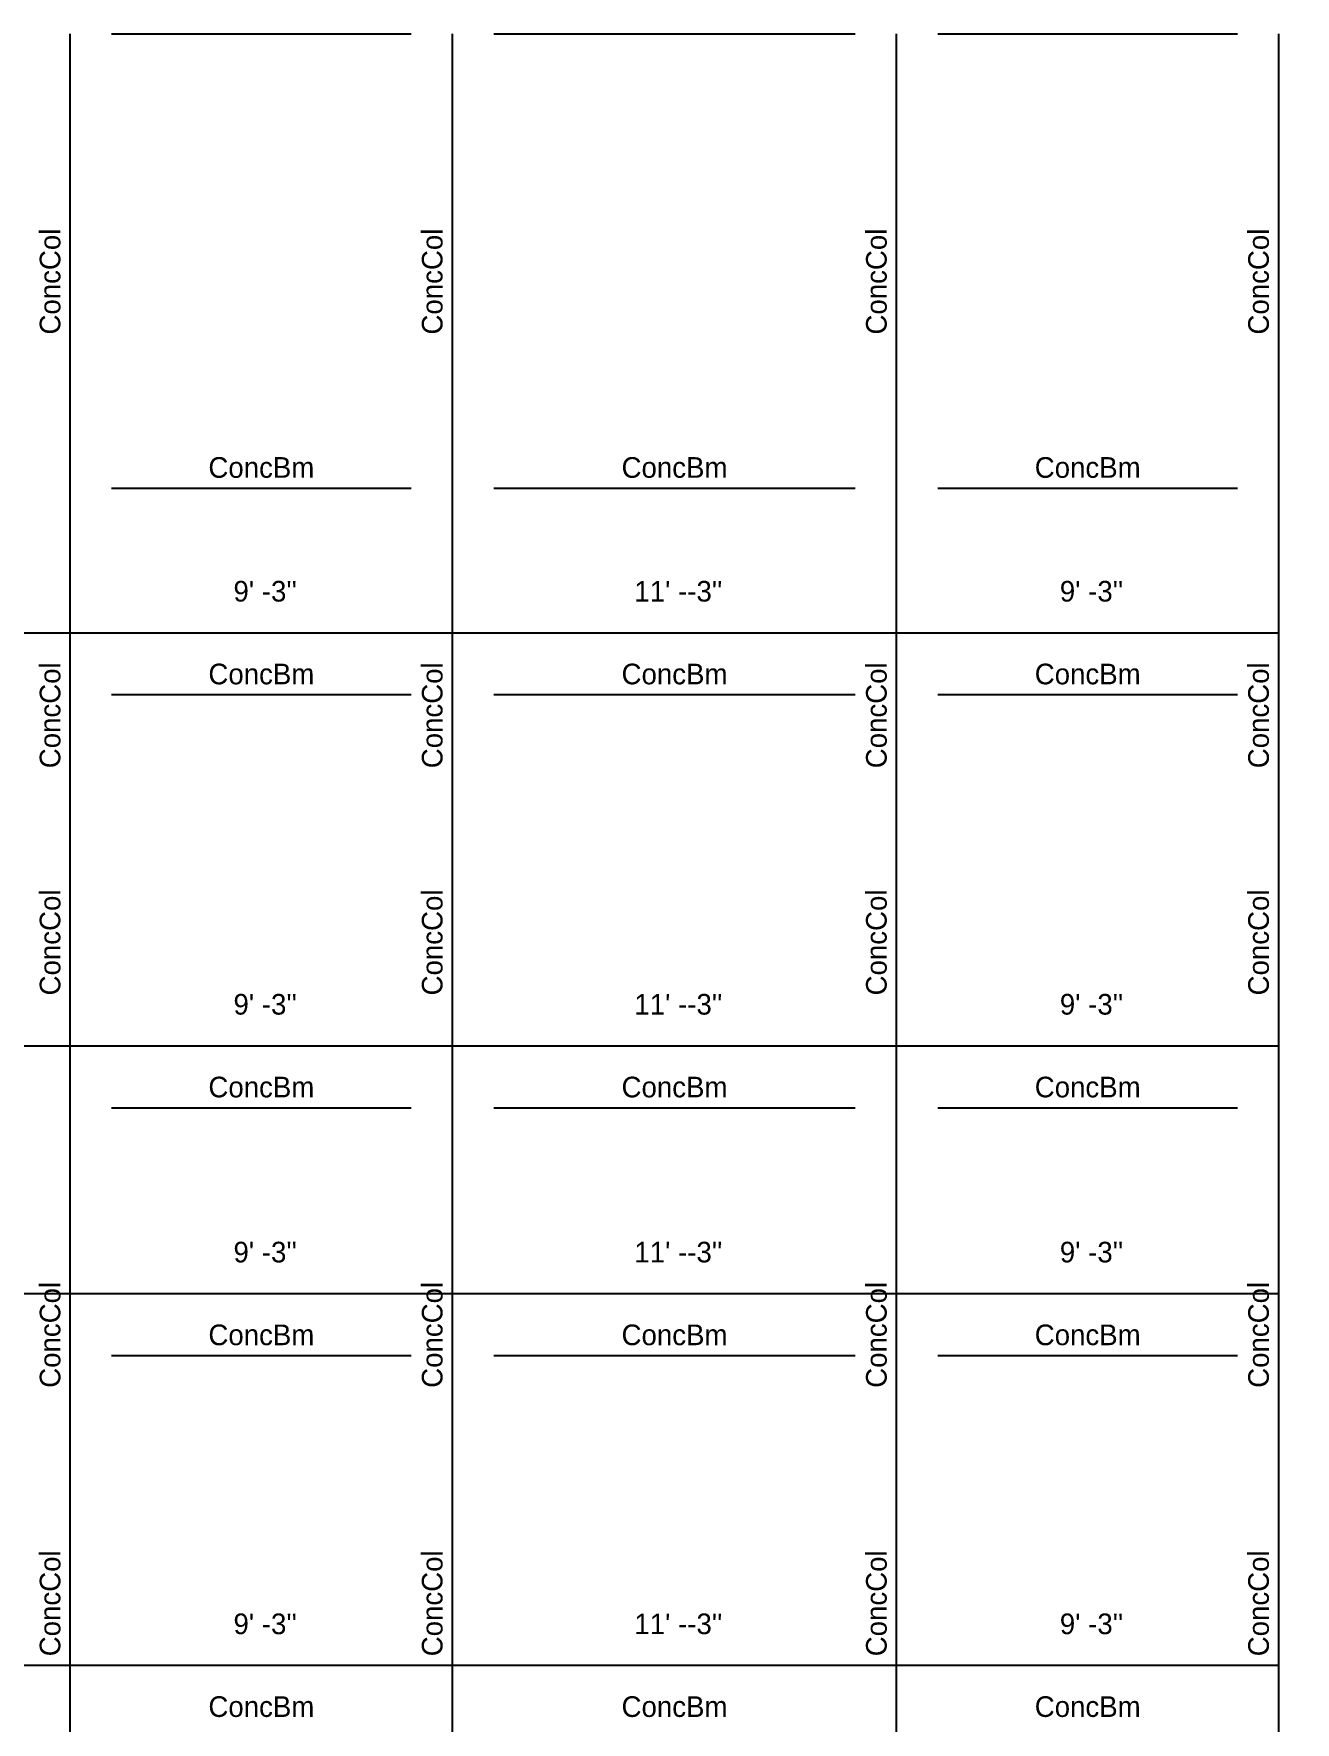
# Model space of a CAD drawing. Extents: x -38 to 2998, y -195 to 11529.
# Drawn here: x 1723.4 to 2089.8, y 1621.5 to 2112 of the extents above; entities that cross this region are included whole.
import ezdxf
from ezdxf.enums import TextEntityAlignment as Align

# ---------------------------------------------------------------- set-up
doc = ezdxf.new("R2010")
doc.units = 0
doc.header["$MEASUREMENT"] = 0
doc.layers.get('0').update_dxf_attribs({"linetype": 'CONTINUOUS'})
for name, color, linetype in [('CENTERLINES', 7, 'CONTINUOUS'), ('DIMENSIONS', 4, 'CONTINUOUS'), ('TEXT', 5, 'CONTINUOUS')]:
    doc.layers.add(name, color=color, linetype=linetype)
doc.dimstyles.get("Standard").update_dxf_attribs({"dimtxt": 0.18, "dimasz": 0.18, "dimexe": 0.18, "dimexo": 0.0625, "dimgap": 0.09, "dimtad": 0, "dimtih": 1, "dimtoh": 1, "dimdec": 4, "dimzin": 0, "dimtxsty": 'STANDARD', "dimcen": 0.09, "dimazin": 3, "dimtfac": 1, "dimtdec": 4, "dimtofl": 0, "dimtmove": 0, "dimatfit": 3, "dimtolj": 1, "dimtzin": 0})

# ---------------------------------------------------------------- blocks, each defined once
blk = doc.blocks.new('*D3481')
at = {"color": 1, "linetype": 'BYBLOCK'}
for points in [[(1516.77, 1750.77), (1515.71, 1749.71), (1508.29, 1742.29), (1507.23, 1741.23)], [(1738.77, 1750.77), (1737.71, 1749.71), (1730.29, 1742.29), (1729.23, 1741.23)]]:
    blk.add_solid(points, dxfattribs=at)
at = {"layer": 'DIMENSIONS', "color": 9, "linetype": 'BYBLOCK'}
for p, q in [((1512, 1746), (1512, 1764)), ((1734, 1746), (1734, 1764))]:
    blk.add_line(p, q, dxfattribs=at)
at = {"layer": 'DIMENSIONS', "color": 0, "linetype": 'BYBLOCK'}
blk.add_line((1512, 1746), (1734, 1746), dxfattribs=at)
at = {"layer": 'DIMENSIONS', "color": 0, "linetype": 'BYBLOCK', "insert": (1623, 1758), "char_height": 6, "attachment_point": 5}
blk.add_mtext("\\A1; 18' -6''", dxfattribs=at)
blk = doc.blocks.new('*D3482')
at = {"color": 1, "linetype": 'BYBLOCK'}
for points in [[(1738.77, 1750.77), (1737.71, 1749.71), (1730.29, 1742.29), (1729.23, 1741.23)], [(1849.77, 1750.77), (1848.71, 1749.71), (1841.29, 1742.29), (1840.23, 1741.23)]]:
    blk.add_solid(points, dxfattribs=at)
at = {"layer": 'DIMENSIONS', "color": 9, "linetype": 'BYBLOCK'}
for p, q in [((1734, 1746), (1734, 1764)), ((1845, 1746), (1845, 1764))]:
    blk.add_line(p, q, dxfattribs=at)
at = {"layer": 'DIMENSIONS', "color": 0, "linetype": 'BYBLOCK'}
blk.add_line((1734, 1746), (1845, 1746), dxfattribs=at)
at = {"layer": 'DIMENSIONS', "color": 0, "linetype": 'BYBLOCK', "insert": (1789.5, 1758), "char_height": 6, "attachment_point": 5}
blk.add_mtext("\\A1; 9' -3''", dxfattribs=at)
blk = doc.blocks.new('*D3483')
at = {"color": 1, "linetype": 'BYBLOCK'}
for points in [[(1849.77, 1750.77), (1848.71, 1749.71), (1841.29, 1742.29), (1840.23, 1741.23)], [(1978.77, 1750.77), (1977.71, 1749.71), (1970.29, 1742.29), (1969.23, 1741.23)]]:
    blk.add_solid(points, dxfattribs=at)
at = {"layer": 'DIMENSIONS', "color": 9, "linetype": 'BYBLOCK'}
for p, q in [((1845, 1746), (1845, 1764)), ((1974, 1746), (1974, 1764))]:
    blk.add_line(p, q, dxfattribs=at)
at = {"layer": 'DIMENSIONS', "color": 0, "linetype": 'BYBLOCK'}
blk.add_line((1845, 1746), (1974, 1746), dxfattribs=at)
at = {"layer": 'DIMENSIONS', "color": 0, "linetype": 'BYBLOCK', "insert": (1909.5, 1758), "char_height": 6, "attachment_point": 5}
blk.add_mtext("\\A1; 11' --3''", dxfattribs=at)
blk = doc.blocks.new('*D3484')
at = {"color": 1, "linetype": 'BYBLOCK'}
for points in [[(1978.77, 1750.77), (1977.71, 1749.71), (1970.29, 1742.29), (1969.23, 1741.23)], [(2089.77, 1750.77), (2088.71, 1749.71), (2081.29, 1742.29), (2080.23, 1741.23)]]:
    blk.add_solid(points, dxfattribs=at)
at = {"layer": 'DIMENSIONS', "color": 9, "linetype": 'BYBLOCK'}
for p, q in [((1974, 1746), (1974, 1764)), ((2085, 1746), (2085, 1764))]:
    blk.add_line(p, q, dxfattribs=at)
at = {"layer": 'DIMENSIONS', "color": 0, "linetype": 'BYBLOCK'}
blk.add_line((1974, 1746), (2085, 1746), dxfattribs=at)
at = {"layer": 'DIMENSIONS', "color": 0, "linetype": 'BYBLOCK', "insert": (2029.5, 1758), "char_height": 6, "attachment_point": 5}
blk.add_mtext("\\A1; 9' -3''", dxfattribs=at)
blk = doc.blocks.new('*D3497')
at = {"color": 1, "linetype": 'BYBLOCK'}
for points in [[(1516.77, 1942.77), (1515.71, 1941.71), (1508.29, 1934.29), (1507.23, 1933.23)], [(1738.77, 1942.77), (1737.71, 1941.71), (1730.29, 1934.29), (1729.23, 1933.23)]]:
    blk.add_solid(points, dxfattribs=at)
at = {"layer": 'DIMENSIONS', "color": 9, "linetype": 'BYBLOCK'}
for p, q in [((1512, 1938), (1512, 1956)), ((1734, 1938), (1734, 1956))]:
    blk.add_line(p, q, dxfattribs=at)
at = {"layer": 'DIMENSIONS', "color": 0, "linetype": 'BYBLOCK'}
blk.add_line((1512, 1938), (1734, 1938), dxfattribs=at)
at = {"layer": 'DIMENSIONS', "color": 0, "linetype": 'BYBLOCK', "insert": (1623, 1950), "char_height": 6, "attachment_point": 5}
blk.add_mtext("\\A1; 18' -6''", dxfattribs=at)
blk = doc.blocks.new('*D3498')
at = {"color": 1, "linetype": 'BYBLOCK'}
for points in [[(1738.77, 1942.77), (1737.71, 1941.71), (1730.29, 1934.29), (1729.23, 1933.23)], [(1849.77, 1942.77), (1848.71, 1941.71), (1841.29, 1934.29), (1840.23, 1933.23)]]:
    blk.add_solid(points, dxfattribs=at)
at = {"layer": 'DIMENSIONS', "color": 9, "linetype": 'BYBLOCK'}
for p, q in [((1734, 1938), (1734, 1956)), ((1845, 1938), (1845, 1956))]:
    blk.add_line(p, q, dxfattribs=at)
at = {"layer": 'DIMENSIONS', "color": 0, "linetype": 'BYBLOCK'}
blk.add_line((1734, 1938), (1845, 1938), dxfattribs=at)
at = {"layer": 'DIMENSIONS', "color": 0, "linetype": 'BYBLOCK', "insert": (1789.5, 1950), "char_height": 6, "attachment_point": 5}
blk.add_mtext("\\A1; 9' -3''", dxfattribs=at)
blk = doc.blocks.new('*D3499')
at = {"color": 1, "linetype": 'BYBLOCK'}
for points in [[(1849.77, 1942.77), (1848.71, 1941.71), (1841.29, 1934.29), (1840.23, 1933.23)], [(1978.77, 1942.77), (1977.71, 1941.71), (1970.29, 1934.29), (1969.23, 1933.23)]]:
    blk.add_solid(points, dxfattribs=at)
at = {"layer": 'DIMENSIONS', "color": 9, "linetype": 'BYBLOCK'}
for p, q in [((1845, 1938), (1845, 1956)), ((1974, 1938), (1974, 1956))]:
    blk.add_line(p, q, dxfattribs=at)
at = {"layer": 'DIMENSIONS', "color": 0, "linetype": 'BYBLOCK'}
blk.add_line((1845, 1938), (1974, 1938), dxfattribs=at)
at = {"layer": 'DIMENSIONS', "color": 0, "linetype": 'BYBLOCK', "insert": (1909.5, 1950), "char_height": 6, "attachment_point": 5}
blk.add_mtext("\\A1; 11' --3''", dxfattribs=at)
blk = doc.blocks.new('*D3500')
at = {"color": 1, "linetype": 'BYBLOCK'}
for points in [[(1978.77, 1942.77), (1977.71, 1941.71), (1970.29, 1934.29), (1969.23, 1933.23)], [(2089.77, 1942.77), (2088.71, 1941.71), (2081.29, 1934.29), (2080.23, 1933.23)]]:
    blk.add_solid(points, dxfattribs=at)
at = {"layer": 'DIMENSIONS', "color": 9, "linetype": 'BYBLOCK'}
for p, q in [((1974, 1938), (1974, 1956)), ((2085, 1938), (2085, 1956))]:
    blk.add_line(p, q, dxfattribs=at)
at = {"layer": 'DIMENSIONS', "color": 0, "linetype": 'BYBLOCK'}
blk.add_line((1974, 1938), (2085, 1938), dxfattribs=at)
at = {"layer": 'DIMENSIONS', "color": 0, "linetype": 'BYBLOCK', "insert": (2029.5, 1950), "char_height": 6, "attachment_point": 5}
blk.add_mtext("\\A1; 9' -3''", dxfattribs=at)
blk = doc.blocks.new('*D3951')
at = {"color": 1, "linetype": 'BYBLOCK'}
for points in [[(1516.77, 1642.77), (1515.71, 1641.71), (1508.29, 1634.29), (1507.23, 1633.23)], [(1738.77, 1642.77), (1737.71, 1641.71), (1730.29, 1634.29), (1729.23, 1633.23)]]:
    blk.add_solid(points, dxfattribs=at)
at = {"layer": 'DIMENSIONS', "color": 9, "linetype": 'BYBLOCK'}
for p, q in [((1512, 1638), (1512, 1656)), ((1734, 1638), (1734, 1656))]:
    blk.add_line(p, q, dxfattribs=at)
at = {"layer": 'DIMENSIONS', "color": 0, "linetype": 'BYBLOCK'}
blk.add_line((1512, 1638), (1734, 1638), dxfattribs=at)
at = {"layer": 'DIMENSIONS', "color": 0, "linetype": 'BYBLOCK', "insert": (1623, 1650), "char_height": 6, "attachment_point": 5}
blk.add_mtext("\\A1; 18' -6''", dxfattribs=at)
blk = doc.blocks.new('*D3952')
at = {"color": 1, "linetype": 'BYBLOCK'}
for points in [[(1738.77, 1642.77), (1737.71, 1641.71), (1730.29, 1634.29), (1729.23, 1633.23)], [(1849.77, 1642.77), (1848.71, 1641.71), (1841.29, 1634.29), (1840.23, 1633.23)]]:
    blk.add_solid(points, dxfattribs=at)
at = {"layer": 'DIMENSIONS', "color": 9, "linetype": 'BYBLOCK'}
for p, q in [((1734, 1638), (1734, 1656)), ((1845, 1638), (1845, 1656))]:
    blk.add_line(p, q, dxfattribs=at)
at = {"layer": 'DIMENSIONS', "color": 0, "linetype": 'BYBLOCK'}
blk.add_line((1734, 1638), (1845, 1638), dxfattribs=at)
at = {"layer": 'DIMENSIONS', "color": 0, "linetype": 'BYBLOCK', "insert": (1789.5, 1650), "char_height": 6, "attachment_point": 5}
blk.add_mtext("\\A1; 9' -3''", dxfattribs=at)
blk = doc.blocks.new('*D3953')
at = {"color": 1, "linetype": 'BYBLOCK'}
for points in [[(1849.77, 1642.77), (1848.71, 1641.71), (1841.29, 1634.29), (1840.23, 1633.23)], [(1978.77, 1642.77), (1977.71, 1641.71), (1970.29, 1634.29), (1969.23, 1633.23)]]:
    blk.add_solid(points, dxfattribs=at)
at = {"layer": 'DIMENSIONS', "color": 9, "linetype": 'BYBLOCK'}
for p, q in [((1845, 1638), (1845, 1656)), ((1974, 1638), (1974, 1656))]:
    blk.add_line(p, q, dxfattribs=at)
at = {"layer": 'DIMENSIONS', "color": 0, "linetype": 'BYBLOCK'}
blk.add_line((1845, 1638), (1974, 1638), dxfattribs=at)
at = {"layer": 'DIMENSIONS', "color": 0, "linetype": 'BYBLOCK', "insert": (1909.5, 1650), "char_height": 6, "attachment_point": 5}
blk.add_mtext("\\A1; 11' --3''", dxfattribs=at)
blk = doc.blocks.new('*D3954')
at = {"color": 1, "linetype": 'BYBLOCK'}
for points in [[(1978.77, 1642.77), (1977.71, 1641.71), (1970.29, 1634.29), (1969.23, 1633.23)], [(2089.77, 1642.77), (2088.71, 1641.71), (2081.29, 1634.29), (2080.23, 1633.23)]]:
    blk.add_solid(points, dxfattribs=at)
at = {"layer": 'DIMENSIONS', "color": 9, "linetype": 'BYBLOCK'}
for p, q in [((1974, 1638), (1974, 1656)), ((2085, 1638), (2085, 1656))]:
    blk.add_line(p, q, dxfattribs=at)
at = {"layer": 'DIMENSIONS', "color": 0, "linetype": 'BYBLOCK'}
blk.add_line((1974, 1638), (2085, 1638), dxfattribs=at)
at = {"layer": 'DIMENSIONS', "color": 0, "linetype": 'BYBLOCK', "insert": (2029.5, 1650), "char_height": 6, "attachment_point": 5}
blk.add_mtext("\\A1; 9' -3''", dxfattribs=at)
blk = doc.blocks.new('*D3967')
at = {"color": 1, "linetype": 'BYBLOCK'}
for points in [[(1516.77, 1822.77), (1515.71, 1821.71), (1508.29, 1814.29), (1507.23, 1813.23)], [(1738.77, 1822.77), (1737.71, 1821.71), (1730.29, 1814.29), (1729.23, 1813.23)]]:
    blk.add_solid(points, dxfattribs=at)
at = {"layer": 'DIMENSIONS', "color": 9, "linetype": 'BYBLOCK'}
for p, q in [((1512, 1818), (1512, 1836)), ((1734, 1818), (1734, 1836))]:
    blk.add_line(p, q, dxfattribs=at)
at = {"layer": 'DIMENSIONS', "color": 0, "linetype": 'BYBLOCK'}
blk.add_line((1512, 1818), (1734, 1818), dxfattribs=at)
at = {"layer": 'DIMENSIONS', "color": 0, "linetype": 'BYBLOCK', "insert": (1623, 1830), "char_height": 6, "attachment_point": 5}
blk.add_mtext("\\A1; 18' -6''", dxfattribs=at)
blk = doc.blocks.new('*D3968')
at = {"color": 1, "linetype": 'BYBLOCK'}
for points in [[(1738.77, 1822.77), (1737.71, 1821.71), (1730.29, 1814.29), (1729.23, 1813.23)], [(1849.77, 1822.77), (1848.71, 1821.71), (1841.29, 1814.29), (1840.23, 1813.23)]]:
    blk.add_solid(points, dxfattribs=at)
at = {"layer": 'DIMENSIONS', "color": 9, "linetype": 'BYBLOCK'}
for p, q in [((1734, 1818), (1734, 1836)), ((1845, 1818), (1845, 1836))]:
    blk.add_line(p, q, dxfattribs=at)
at = {"layer": 'DIMENSIONS', "color": 0, "linetype": 'BYBLOCK'}
blk.add_line((1734, 1818), (1845, 1818), dxfattribs=at)
at = {"layer": 'DIMENSIONS', "color": 0, "linetype": 'BYBLOCK', "insert": (1789.5, 1830), "char_height": 6, "attachment_point": 5}
blk.add_mtext("\\A1; 9' -3''", dxfattribs=at)
blk = doc.blocks.new('*D3969')
at = {"color": 1, "linetype": 'BYBLOCK'}
for points in [[(1849.77, 1822.77), (1848.71, 1821.71), (1841.29, 1814.29), (1840.23, 1813.23)], [(1978.77, 1822.77), (1977.71, 1821.71), (1970.29, 1814.29), (1969.23, 1813.23)]]:
    blk.add_solid(points, dxfattribs=at)
at = {"layer": 'DIMENSIONS', "color": 9, "linetype": 'BYBLOCK'}
for p, q in [((1845, 1818), (1845, 1836)), ((1974, 1818), (1974, 1836))]:
    blk.add_line(p, q, dxfattribs=at)
at = {"layer": 'DIMENSIONS', "color": 0, "linetype": 'BYBLOCK'}
blk.add_line((1845, 1818), (1974, 1818), dxfattribs=at)
at = {"layer": 'DIMENSIONS', "color": 0, "linetype": 'BYBLOCK', "insert": (1909.5, 1830), "char_height": 6, "attachment_point": 5}
blk.add_mtext("\\A1; 11' --3''", dxfattribs=at)
blk = doc.blocks.new('*D3970')
at = {"color": 1, "linetype": 'BYBLOCK'}
for points in [[(1978.77, 1822.77), (1977.71, 1821.71), (1970.29, 1814.29), (1969.23, 1813.23)], [(2089.77, 1822.77), (2088.71, 1821.71), (2081.29, 1814.29), (2080.23, 1813.23)]]:
    blk.add_solid(points, dxfattribs=at)
at = {"layer": 'DIMENSIONS', "color": 9, "linetype": 'BYBLOCK'}
for p, q in [((1974, 1818), (1974, 1836)), ((2085, 1818), (2085, 1836))]:
    blk.add_line(p, q, dxfattribs=at)
at = {"layer": 'DIMENSIONS', "color": 0, "linetype": 'BYBLOCK'}
blk.add_line((1974, 1818), (2085, 1818), dxfattribs=at)
at = {"layer": 'DIMENSIONS', "color": 0, "linetype": 'BYBLOCK', "insert": (2029.5, 1830), "char_height": 6, "attachment_point": 5}
blk.add_mtext("\\A1; 9' -3''", dxfattribs=at)
blk = doc.blocks.new('*D4421')
at = {"color": 1, "linetype": 'BYBLOCK'}
for points in [[(1516.77, 1642.77), (1515.71, 1641.71), (1508.29, 1634.29), (1507.23, 1633.23)], [(1738.77, 1642.77), (1737.71, 1641.71), (1730.29, 1634.29), (1729.23, 1633.23)]]:
    blk.add_solid(points, dxfattribs=at)
at = {"layer": 'DIMENSIONS', "color": 9, "linetype": 'BYBLOCK'}
for p, q in [((1512, 1638), (1512, 1656)), ((1734, 1638), (1734, 1656))]:
    blk.add_line(p, q, dxfattribs=at)
at = {"layer": 'DIMENSIONS', "color": 0, "linetype": 'BYBLOCK'}
blk.add_line((1512, 1638), (1734, 1638), dxfattribs=at)
at = {"layer": 'DIMENSIONS', "color": 0, "linetype": 'BYBLOCK', "insert": (1623, 1650), "char_height": 6, "attachment_point": 5}
blk.add_mtext("\\A1; 18' -6''", dxfattribs=at)
blk = doc.blocks.new('*D4422')
at = {"color": 1, "linetype": 'BYBLOCK'}
for points in [[(1738.77, 1642.77), (1737.71, 1641.71), (1730.29, 1634.29), (1729.23, 1633.23)], [(1849.77, 1642.77), (1848.71, 1641.71), (1841.29, 1634.29), (1840.23, 1633.23)]]:
    blk.add_solid(points, dxfattribs=at)
at = {"layer": 'DIMENSIONS', "color": 9, "linetype": 'BYBLOCK'}
for p, q in [((1734, 1638), (1734, 1656)), ((1845, 1638), (1845, 1656))]:
    blk.add_line(p, q, dxfattribs=at)
at = {"layer": 'DIMENSIONS', "color": 0, "linetype": 'BYBLOCK'}
blk.add_line((1734, 1638), (1845, 1638), dxfattribs=at)
at = {"layer": 'DIMENSIONS', "color": 0, "linetype": 'BYBLOCK', "insert": (1789.5, 1650), "char_height": 6, "attachment_point": 5}
blk.add_mtext("\\A1; 9' -3''", dxfattribs=at)
blk = doc.blocks.new('*D4423')
at = {"color": 1, "linetype": 'BYBLOCK'}
for points in [[(1849.77, 1642.77), (1848.71, 1641.71), (1841.29, 1634.29), (1840.23, 1633.23)], [(1978.77, 1642.77), (1977.71, 1641.71), (1970.29, 1634.29), (1969.23, 1633.23)]]:
    blk.add_solid(points, dxfattribs=at)
at = {"layer": 'DIMENSIONS', "color": 9, "linetype": 'BYBLOCK'}
for p, q in [((1845, 1638), (1845, 1656)), ((1974, 1638), (1974, 1656))]:
    blk.add_line(p, q, dxfattribs=at)
at = {"layer": 'DIMENSIONS', "color": 0, "linetype": 'BYBLOCK'}
blk.add_line((1845, 1638), (1974, 1638), dxfattribs=at)
at = {"layer": 'DIMENSIONS', "color": 0, "linetype": 'BYBLOCK', "insert": (1909.5, 1650), "char_height": 6, "attachment_point": 5}
blk.add_mtext("\\A1; 11' --3''", dxfattribs=at)
blk = doc.blocks.new('*D4424')
at = {"color": 1, "linetype": 'BYBLOCK'}
for points in [[(1978.77, 1642.77), (1977.71, 1641.71), (1970.29, 1634.29), (1969.23, 1633.23)], [(2089.77, 1642.77), (2088.71, 1641.71), (2081.29, 1634.29), (2080.23, 1633.23)]]:
    blk.add_solid(points, dxfattribs=at)
at = {"layer": 'DIMENSIONS', "color": 9, "linetype": 'BYBLOCK'}
for p, q in [((1974, 1638), (1974, 1656)), ((2085, 1638), (2085, 1656))]:
    blk.add_line(p, q, dxfattribs=at)
at = {"layer": 'DIMENSIONS', "color": 0, "linetype": 'BYBLOCK'}
blk.add_line((1974, 1638), (2085, 1638), dxfattribs=at)
at = {"layer": 'DIMENSIONS', "color": 0, "linetype": 'BYBLOCK', "insert": (2029.5, 1650), "char_height": 6, "attachment_point": 5}
blk.add_mtext("\\A1; 9' -3''", dxfattribs=at)
blk = doc.blocks.new('*D4437')
at = {"color": 1, "linetype": 'BYBLOCK'}
for points in [[(1516.77, 1822.77), (1515.71, 1821.71), (1508.29, 1814.29), (1507.23, 1813.23)], [(1738.77, 1822.77), (1737.71, 1821.71), (1730.29, 1814.29), (1729.23, 1813.23)]]:
    blk.add_solid(points, dxfattribs=at)
at = {"layer": 'DIMENSIONS', "color": 9, "linetype": 'BYBLOCK'}
for p, q in [((1512, 1818), (1512, 1836)), ((1734, 1818), (1734, 1836))]:
    blk.add_line(p, q, dxfattribs=at)
at = {"layer": 'DIMENSIONS', "color": 0, "linetype": 'BYBLOCK'}
blk.add_line((1512, 1818), (1734, 1818), dxfattribs=at)
at = {"layer": 'DIMENSIONS', "color": 0, "linetype": 'BYBLOCK', "insert": (1623, 1830), "char_height": 6, "attachment_point": 5}
blk.add_mtext("\\A1; 18' -6''", dxfattribs=at)
blk = doc.blocks.new('*D4438')
at = {"color": 1, "linetype": 'BYBLOCK'}
for points in [[(1738.77, 1822.77), (1737.71, 1821.71), (1730.29, 1814.29), (1729.23, 1813.23)], [(1849.77, 1822.77), (1848.71, 1821.71), (1841.29, 1814.29), (1840.23, 1813.23)]]:
    blk.add_solid(points, dxfattribs=at)
at = {"layer": 'DIMENSIONS', "color": 9, "linetype": 'BYBLOCK'}
for p, q in [((1734, 1818), (1734, 1836)), ((1845, 1818), (1845, 1836))]:
    blk.add_line(p, q, dxfattribs=at)
at = {"layer": 'DIMENSIONS', "color": 0, "linetype": 'BYBLOCK'}
blk.add_line((1734, 1818), (1845, 1818), dxfattribs=at)
at = {"layer": 'DIMENSIONS', "color": 0, "linetype": 'BYBLOCK', "insert": (1789.5, 1830), "char_height": 6, "attachment_point": 5}
blk.add_mtext("\\A1; 9' -3''", dxfattribs=at)
blk = doc.blocks.new('*D4439')
at = {"color": 1, "linetype": 'BYBLOCK'}
for points in [[(1849.77, 1822.77), (1848.71, 1821.71), (1841.29, 1814.29), (1840.23, 1813.23)], [(1978.77, 1822.77), (1977.71, 1821.71), (1970.29, 1814.29), (1969.23, 1813.23)]]:
    blk.add_solid(points, dxfattribs=at)
at = {"layer": 'DIMENSIONS', "color": 9, "linetype": 'BYBLOCK'}
for p, q in [((1845, 1818), (1845, 1836)), ((1974, 1818), (1974, 1836))]:
    blk.add_line(p, q, dxfattribs=at)
at = {"layer": 'DIMENSIONS', "color": 0, "linetype": 'BYBLOCK'}
blk.add_line((1845, 1818), (1974, 1818), dxfattribs=at)
at = {"layer": 'DIMENSIONS', "color": 0, "linetype": 'BYBLOCK', "insert": (1909.5, 1830), "char_height": 6, "attachment_point": 5}
blk.add_mtext("\\A1; 11' --3''", dxfattribs=at)
blk = doc.blocks.new('*D4440')
at = {"color": 1, "linetype": 'BYBLOCK'}
for points in [[(1978.77, 1822.77), (1977.71, 1821.71), (1970.29, 1814.29), (1969.23, 1813.23)], [(2089.77, 1822.77), (2088.71, 1821.71), (2081.29, 1814.29), (2080.23, 1813.23)]]:
    blk.add_solid(points, dxfattribs=at)
at = {"layer": 'DIMENSIONS', "color": 9, "linetype": 'BYBLOCK'}
for p, q in [((1974, 1818), (1974, 1836)), ((2085, 1818), (2085, 1836))]:
    blk.add_line(p, q, dxfattribs=at)
at = {"layer": 'DIMENSIONS', "color": 0, "linetype": 'BYBLOCK'}
blk.add_line((1974, 1818), (2085, 1818), dxfattribs=at)
at = {"layer": 'DIMENSIONS', "color": 0, "linetype": 'BYBLOCK', "insert": (2029.5, 1830), "char_height": 6, "attachment_point": 5}
blk.add_mtext("\\A1; 9' -3''", dxfattribs=at)
blk = doc.blocks.new('*D4891')
at = {"color": 1, "linetype": 'BYBLOCK'}
for points in [[(1516.77, 1642.77), (1515.71, 1641.71), (1508.29, 1634.29), (1507.23, 1633.23)], [(1738.77, 1642.77), (1737.71, 1641.71), (1730.29, 1634.29), (1729.23, 1633.23)]]:
    blk.add_solid(points, dxfattribs=at)
at = {"layer": 'DIMENSIONS', "color": 9, "linetype": 'BYBLOCK'}
for p, q in [((1512, 1638), (1512, 1656)), ((1734, 1638), (1734, 1656))]:
    blk.add_line(p, q, dxfattribs=at)
at = {"layer": 'DIMENSIONS', "color": 0, "linetype": 'BYBLOCK'}
blk.add_line((1512, 1638), (1734, 1638), dxfattribs=at)
at = {"layer": 'DIMENSIONS', "color": 0, "linetype": 'BYBLOCK', "insert": (1623, 1650), "char_height": 6, "attachment_point": 5}
blk.add_mtext("\\A1; 18' -6''", dxfattribs=at)
blk = doc.blocks.new('*D4892')
at = {"color": 1, "linetype": 'BYBLOCK'}
for points in [[(1738.77, 1642.77), (1737.71, 1641.71), (1730.29, 1634.29), (1729.23, 1633.23)], [(1849.77, 1642.77), (1848.71, 1641.71), (1841.29, 1634.29), (1840.23, 1633.23)]]:
    blk.add_solid(points, dxfattribs=at)
at = {"layer": 'DIMENSIONS', "color": 9, "linetype": 'BYBLOCK'}
for p, q in [((1734, 1638), (1734, 1656)), ((1845, 1638), (1845, 1656))]:
    blk.add_line(p, q, dxfattribs=at)
at = {"layer": 'DIMENSIONS', "color": 0, "linetype": 'BYBLOCK'}
blk.add_line((1734, 1638), (1845, 1638), dxfattribs=at)
at = {"layer": 'DIMENSIONS', "color": 0, "linetype": 'BYBLOCK', "insert": (1789.5, 1650), "char_height": 6, "attachment_point": 5}
blk.add_mtext("\\A1; 9' -3''", dxfattribs=at)
blk = doc.blocks.new('*D4893')
at = {"color": 1, "linetype": 'BYBLOCK'}
for points in [[(1849.77, 1642.77), (1848.71, 1641.71), (1841.29, 1634.29), (1840.23, 1633.23)], [(1978.77, 1642.77), (1977.71, 1641.71), (1970.29, 1634.29), (1969.23, 1633.23)]]:
    blk.add_solid(points, dxfattribs=at)
at = {"layer": 'DIMENSIONS', "color": 9, "linetype": 'BYBLOCK'}
for p, q in [((1845, 1638), (1845, 1656)), ((1974, 1638), (1974, 1656))]:
    blk.add_line(p, q, dxfattribs=at)
at = {"layer": 'DIMENSIONS', "color": 0, "linetype": 'BYBLOCK'}
blk.add_line((1845, 1638), (1974, 1638), dxfattribs=at)
at = {"layer": 'DIMENSIONS', "color": 0, "linetype": 'BYBLOCK', "insert": (1909.5, 1650), "char_height": 6, "attachment_point": 5}
blk.add_mtext("\\A1; 11' --3''", dxfattribs=at)
blk = doc.blocks.new('*D4894')
at = {"color": 1, "linetype": 'BYBLOCK'}
for points in [[(1978.77, 1642.77), (1977.71, 1641.71), (1970.29, 1634.29), (1969.23, 1633.23)], [(2089.77, 1642.77), (2088.71, 1641.71), (2081.29, 1634.29), (2080.23, 1633.23)]]:
    blk.add_solid(points, dxfattribs=at)
at = {"layer": 'DIMENSIONS', "color": 9, "linetype": 'BYBLOCK'}
for p, q in [((1974, 1638), (1974, 1656)), ((2085, 1638), (2085, 1656))]:
    blk.add_line(p, q, dxfattribs=at)
at = {"layer": 'DIMENSIONS', "color": 0, "linetype": 'BYBLOCK'}
blk.add_line((1974, 1638), (2085, 1638), dxfattribs=at)
at = {"layer": 'DIMENSIONS', "color": 0, "linetype": 'BYBLOCK', "insert": (2029.5, 1650), "char_height": 6, "attachment_point": 5}
blk.add_mtext("\\A1; 9' -3''", dxfattribs=at)
blk = doc.blocks.new('*D4907')
at = {"color": 1, "linetype": 'BYBLOCK'}
for points in [[(1516.77, 1822.77), (1515.71, 1821.71), (1508.29, 1814.29), (1507.23, 1813.23)], [(1738.77, 1822.77), (1737.71, 1821.71), (1730.29, 1814.29), (1729.23, 1813.23)]]:
    blk.add_solid(points, dxfattribs=at)
at = {"layer": 'DIMENSIONS', "color": 9, "linetype": 'BYBLOCK'}
for p, q in [((1512, 1818), (1512, 1836)), ((1734, 1818), (1734, 1836))]:
    blk.add_line(p, q, dxfattribs=at)
at = {"layer": 'DIMENSIONS', "color": 0, "linetype": 'BYBLOCK'}
blk.add_line((1512, 1818), (1734, 1818), dxfattribs=at)
at = {"layer": 'DIMENSIONS', "color": 0, "linetype": 'BYBLOCK', "insert": (1623, 1830), "char_height": 6, "attachment_point": 5}
blk.add_mtext("\\A1; 18' -6''", dxfattribs=at)
blk = doc.blocks.new('*D4908')
at = {"color": 1, "linetype": 'BYBLOCK'}
for points in [[(1738.77, 1822.77), (1737.71, 1821.71), (1730.29, 1814.29), (1729.23, 1813.23)], [(1849.77, 1822.77), (1848.71, 1821.71), (1841.29, 1814.29), (1840.23, 1813.23)]]:
    blk.add_solid(points, dxfattribs=at)
at = {"layer": 'DIMENSIONS', "color": 9, "linetype": 'BYBLOCK'}
for p, q in [((1734, 1818), (1734, 1836)), ((1845, 1818), (1845, 1836))]:
    blk.add_line(p, q, dxfattribs=at)
at = {"layer": 'DIMENSIONS', "color": 0, "linetype": 'BYBLOCK'}
blk.add_line((1734, 1818), (1845, 1818), dxfattribs=at)
at = {"layer": 'DIMENSIONS', "color": 0, "linetype": 'BYBLOCK', "insert": (1789.5, 1830), "char_height": 6, "attachment_point": 5}
blk.add_mtext("\\A1; 9' -3''", dxfattribs=at)
blk = doc.blocks.new('*D4909')
at = {"color": 1, "linetype": 'BYBLOCK'}
for points in [[(1849.77, 1822.77), (1848.71, 1821.71), (1841.29, 1814.29), (1840.23, 1813.23)], [(1978.77, 1822.77), (1977.71, 1821.71), (1970.29, 1814.29), (1969.23, 1813.23)]]:
    blk.add_solid(points, dxfattribs=at)
at = {"layer": 'DIMENSIONS', "color": 9, "linetype": 'BYBLOCK'}
for p, q in [((1845, 1818), (1845, 1836)), ((1974, 1818), (1974, 1836))]:
    blk.add_line(p, q, dxfattribs=at)
at = {"layer": 'DIMENSIONS', "color": 0, "linetype": 'BYBLOCK'}
blk.add_line((1845, 1818), (1974, 1818), dxfattribs=at)
at = {"layer": 'DIMENSIONS', "color": 0, "linetype": 'BYBLOCK', "insert": (1909.5, 1830), "char_height": 6, "attachment_point": 5}
blk.add_mtext("\\A1; 11' --3''", dxfattribs=at)
blk = doc.blocks.new('*D4910')
at = {"color": 1, "linetype": 'BYBLOCK'}
for points in [[(1978.77, 1822.77), (1977.71, 1821.71), (1970.29, 1814.29), (1969.23, 1813.23)], [(2089.77, 1822.77), (2088.71, 1821.71), (2081.29, 1814.29), (2080.23, 1813.23)]]:
    blk.add_solid(points, dxfattribs=at)
at = {"layer": 'DIMENSIONS', "color": 9, "linetype": 'BYBLOCK'}
for p, q in [((1974, 1818), (1974, 1836)), ((2085, 1818), (2085, 1836))]:
    blk.add_line(p, q, dxfattribs=at)
at = {"layer": 'DIMENSIONS', "color": 0, "linetype": 'BYBLOCK'}
blk.add_line((1974, 1818), (2085, 1818), dxfattribs=at)
at = {"layer": 'DIMENSIONS', "color": 0, "linetype": 'BYBLOCK', "insert": (2029.5, 1830), "char_height": 6, "attachment_point": 5}
blk.add_mtext("\\A1; 9' -3''", dxfattribs=at)

msp = doc.modelspace()

# ---------------------------------------------------------------- linework, layer by layer
at = {"layer": 'CENTERLINES', "color": 0, "linetype": 'CONTINUOUS'}
for p, q in [((1734, 1968), (1734, 2112)), ((1746, 2112), (1833, 2112)), ((1845, 1968), (1845, 2112)), ((1857, 2112), (1962, 2112)), ((1974, 1968), (1974, 2112)), ((1986, 2112), (2073, 2112)), ((2085, 1968), (2085, 2112)), ((1734, 1848), (1734, 1980)), ((1734, 1848), (1734, 1980)), ((1734, 1848), (1734, 1980)), ((1746, 1980), (1833, 1980)), ((1746, 1980), (1833, 1980)), ((1746, 1980), (1833, 1980)), ((1845, 1848), (1845, 1980)), ((1845, 1848), (1845, 1980)), ((1845, 1848), (1845, 1980)), ((1857, 1980), (1962, 1980)), ((1857, 1980), (1962, 1980)), ((1857, 1980), (1962, 1980)), ((1974, 1848), (1974, 1980)), ((1974, 1848), (1974, 1980)), ((1974, 1848), (1974, 1980)), ((1986, 1980), (2073, 1980)), ((1986, 1980), (2073, 1980)), ((1986, 1980), (2073, 1980)), ((2085, 1848), (2085, 1980)), ((2085, 1848), (2085, 1980)), ((2085, 1848), (2085, 1980)), ((1734, 1776), (1734, 1920)), ((1746, 1920), (1833, 1920)), ((1845, 1776), (1845, 1920)), ((1857, 1920), (1962, 1920)), ((1974, 1776), (1974, 1920)), ((1986, 1920), (2073, 1920)), ((2085, 1776), (2085, 1920)), ((1734, 1668), (1734, 1800)), ((1734, 1668), (1734, 1800)), ((1734, 1668), (1734, 1800)), ((1746, 1800), (1833, 1800)), ((1746, 1800), (1833, 1800)), ((1746, 1800), (1833, 1800)), ((1845, 1668), (1845, 1800)), ((1845, 1668), (1845, 1800)), ((1845, 1668), (1845, 1800)), ((1857, 1800), (1962, 1800)), ((1857, 1800), (1962, 1800)), ((1857, 1800), (1962, 1800)), ((1974, 1668), (1974, 1800)), ((1974, 1668), (1974, 1800)), ((1974, 1668), (1974, 1800)), ((1986, 1800), (2073, 1800)), ((1986, 1800), (2073, 1800)), ((1986, 1800), (2073, 1800)), ((2085, 1668), (2085, 1800)), ((2085, 1668), (2085, 1800)), ((2085, 1668), (2085, 1800)), ((1734, 1584), (1734, 1728)), ((1746, 1728), (1833, 1728)), ((1845, 1584), (1845, 1728)), ((1857, 1728), (1962, 1728)), ((1974, 1584), (1974, 1728)), ((1986, 1728), (2073, 1728)), ((2085, 1584), (2085, 1728))]:
    msp.add_line(p, q, dxfattribs=at)

# ---------------------------------------------------------------- texts
at = {"layer": 'TEXT', "color": 0}
for p in [(1728, 2040), (1839, 2040), (1968, 2040), (2079, 2040), (1728, 1914), (1728, 1914), (1728, 1914), (1839, 1914), (1839, 1914), (1839, 1914), (1968, 1914), (1968, 1914), (1968, 1914), (2079, 1914), (2079, 1914), (2079, 1914), (1728, 1848), (1839, 1848), (1968, 1848), (2079, 1848), (1728, 1734), (1728, 1734), (1728, 1734), (1839, 1734), (1839, 1734), (1839, 1734), (1968, 1734), (1968, 1734), (1968, 1734), (2079, 1734), (2079, 1734), (2079, 1734), (1728, 1656), (1839, 1656), (1968, 1656), (2079, 1656)]:
    msp.add_text('ConcCol', height=6, rotation=90, dxfattribs=at).set_placement(p, align=Align.MIDDLE)
for p in [(1789.5, 1986), (1789.5, 1986), (1789.5, 1986), (1909.5, 1986), (1909.5, 1986), (1909.5, 1986), (2029.5, 1986), (2029.5, 1986), (2029.5, 1986), (1789.5, 1926), (1909.5, 1926), (2029.5, 1926), (1789.5, 1806), (1789.5, 1806), (1789.5, 1806), (1909.5, 1806), (1909.5, 1806), (1909.5, 1806), (2029.5, 1806), (2029.5, 1806), (2029.5, 1806), (1789.5, 1734), (1909.5, 1734), (2029.5, 1734), (1789.5, 1626), (1789.5, 1626), (1789.5, 1626), (1909.5, 1626), (1909.5, 1626), (1909.5, 1626), (2029.5, 1626), (2029.5, 1626), (2029.5, 1626)]:
    msp.add_text('ConcBm', height=6, dxfattribs=at).set_placement(p, align=Align.MIDDLE)

# ---------------------------------------------------------------- dimensions: what is measured, and where the dimension line sits
at = {"layer": 'DIMENSIONS'}
for base, p1, p2, picture, middle in [((1734, 1938), (1512, 1926), (1734, 1926), '*D3497', (1623, 1926)), ((1845, 1938), (1734, 1926), (1845, 1926), '*D3498', (1789.5, 1926)), ((1974, 1938), (1845, 1926), (1974, 1926), '*D3499', (1909.5, 1926)), ((2085, 1938), (1974, 1926), (2085, 1926), '*D3500', (2029.5, 1926)), ((1734, 1818), (1512, 1806), (1734, 1806), '*D3967', (1623, 1806)), ((1734, 1818), (1512, 1806), (1734, 1806), '*D4437', (1623, 1806)), ((1734, 1818), (1512, 1806), (1734, 1806), '*D4907', (1623, 1806)), ((1845, 1818), (1734, 1806), (1845, 1806), '*D3968', (1789.5, 1806)), ((1845, 1818), (1734, 1806), (1845, 1806), '*D4438', (1789.5, 1806)), ((1845, 1818), (1734, 1806), (1845, 1806), '*D4908', (1789.5, 1806)), ((1974, 1818), (1845, 1806), (1974, 1806), '*D3969', (1909.5, 1806)), ((1974, 1818), (1845, 1806), (1974, 1806), '*D4439', (1909.5, 1806)), ((1974, 1818), (1845, 1806), (1974, 1806), '*D4909', (1909.5, 1806)), ((2085, 1818), (1974, 1806), (2085, 1806), '*D3970', (2029.5, 1806)), ((2085, 1818), (1974, 1806), (2085, 1806), '*D4440', (2029.5, 1806)), ((2085, 1818), (1974, 1806), (2085, 1806), '*D4910', (2029.5, 1806)), ((1734, 1746), (1512, 1734), (1734, 1734), '*D3481', (1623, 1734)), ((1845, 1746), (1734, 1734), (1845, 1734), '*D3482', (1789.5, 1734)), ((1974, 1746), (1845, 1734), (1974, 1734), '*D3483', (1909.5, 1734)), ((2085, 1746), (1974, 1734), (2085, 1734), '*D3484', (2029.5, 1734)), ((1734, 1638), (1512, 1626), (1734, 1626), '*D3951', (1623, 1626)), ((1734, 1638), (1512, 1626), (1734, 1626), '*D4421', (1623, 1626)), ((1734, 1638), (1512, 1626), (1734, 1626), '*D4891', (1623, 1626)), ((1845, 1638), (1734, 1626), (1845, 1626), '*D3952', (1789.5, 1626)), ((1845, 1638), (1734, 1626), (1845, 1626), '*D4422', (1789.5, 1626)), ((1845, 1638), (1734, 1626), (1845, 1626), '*D4892', (1789.5, 1626)), ((1974, 1638), (1845, 1626), (1974, 1626), '*D3953', (1909.5, 1626)), ((1974, 1638), (1845, 1626), (1974, 1626), '*D4423', (1909.5, 1626)), ((1974, 1638), (1845, 1626), (1974, 1626), '*D4893', (1909.5, 1626)), ((2085, 1638), (1974, 1626), (2085, 1626), '*D3954', (2029.5, 1626)), ((2085, 1638), (1974, 1626), (2085, 1626), '*D4424', (2029.5, 1626)), ((2085, 1638), (1974, 1626), (2085, 1626), '*D4894', (2029.5, 1626))]:
    dim = msp.add_linear_dim(base=base, p1=p1, p2=p2, dimstyle='STANDARD', dxfattribs=at)
    dim.commit()
    dim.dimension.update_dxf_attribs({"geometry": picture, "text_midpoint": middle})

doc.saveas('drawing.dxf')
